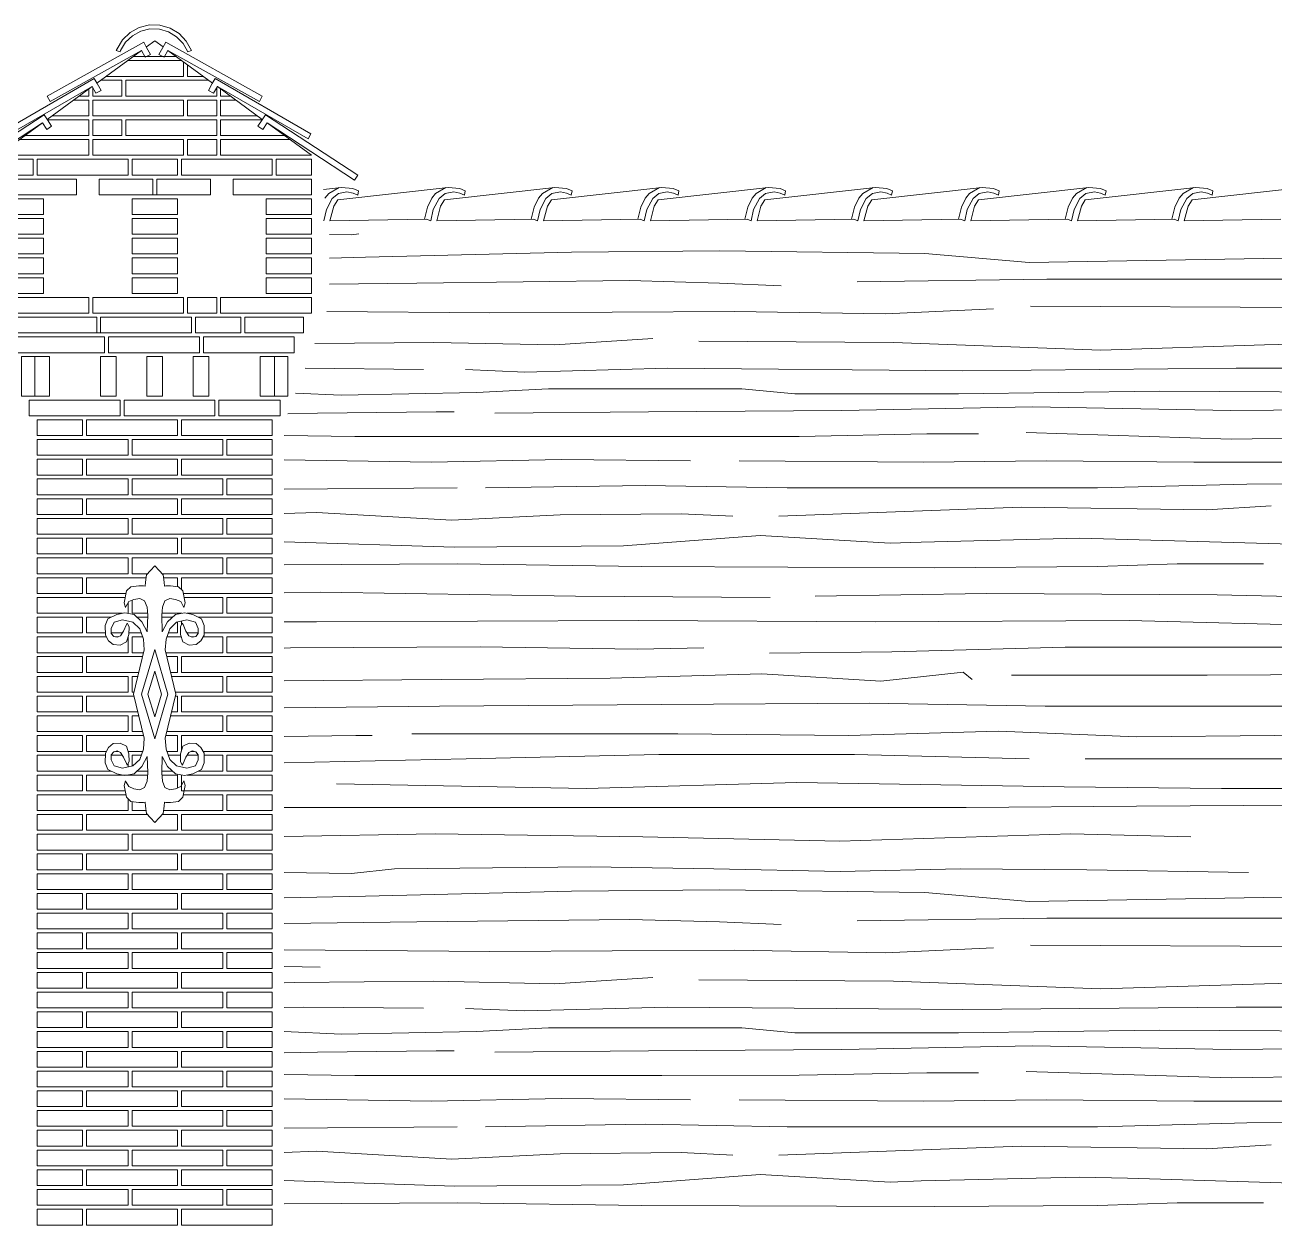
# Model space of a CAD drawing. Header units: millimetres. Extents: x -17502 to -16646, y 1856 to 2034.
# Drawn here: x -17095.362 to -17092.197, y 1874.087 to 1877.127 of the extents above; entities that cross this region are included whole.
import ezdxf

# ---------------------------------------------------------------- set-up
doc = ezdxf.new("R2010")
doc.units = ezdxf.units.MM
doc.layers.get('0').update_dxf_attribs({"lineweight": 9})
doc.layers.add('blocs', color=7, linetype='Continuous')
doc.layers.add('COUPE', color=7, linetype='Continuous', lineweight=9)

msp = doc.modelspace()

# ---------------------------------------------------------------- linework, layer by layer
at = {"lineweight": 9}
for points in [[(-17095.0545, 1877.0718), (-17095.0333, 1877.0873)], [(-17095.0121, 1877.0718), (-17095.0333, 1877.0873)], [(-17095.1797, 1876.9803), (-17095.0667, 1877.0629)], [(-17094.9786, 1877.0473), (-17095.088, 1877.0473)], [(-17094.8869, 1876.9803), (-17094.9999, 1877.0629)], [(-17095.1565, 1876.9973), (-17094.9602, 1876.9973), (-17094.9602, 1877.0339)], [(-17094.9649, 1877.0373), (-17095.1017, 1877.0373)], [(-17094.9502, 1877.0265), (-17094.9502, 1876.9973), (-17094.9101, 1876.9973)], [(-17095.1701, 1876.9873), (-17095.1164, 1876.9873), (-17095.1164, 1876.9473), (-17095.1902, 1876.9473), (-17095.1902, 1876.9684)], [(-17094.8764, 1876.9684), (-17094.8764, 1876.9473), (-17095.1064, 1876.9473), (-17095.1064, 1876.9873), (-17094.8964, 1876.9873)], [(-17095.3056, 1876.8883), (-17095.1919, 1876.9714)], [(-17095.2002, 1876.9654), (-17095.2002, 1876.9473), (-17095.2249, 1876.9473)], [(-17094.761, 1876.8883), (-17094.8747, 1876.9714)], [(-17094.8664, 1876.9654), (-17094.8664, 1876.9473), (-17094.8417, 1876.9473)], [(-17095.2386, 1876.9373), (-17095.2002, 1876.9373), (-17095.2002, 1876.8973), (-17095.2933, 1876.8973)], [(-17094.828, 1876.9373), (-17094.8664, 1876.9373), (-17094.8664, 1876.8973), (-17094.7733, 1876.8973)], [(-17095.305, 1876.8873), (-17095.2002, 1876.8873), (-17095.2002, 1876.8473), (-17095.3617, 1876.8473)], [(-17094.7616, 1876.8873), (-17094.8664, 1876.8873), (-17094.8664, 1876.8473), (-17094.7049, 1876.8473)], [(-17095.4302, 1876.7973), (-17095.3178, 1876.8794)], [(-17094.6364, 1876.7973), (-17094.7488, 1876.8794)], [(-17095.3754, 1876.8373), (-17095.2002, 1876.8373), (-17095.2002, 1876.7973), (-17095.4302, 1876.7973)], [(-17094.6912, 1876.8373), (-17094.8664, 1876.8373), (-17094.8664, 1876.7973), (-17094.6364, 1876.7973)], [(-17095.0383, 1876.6973), (-17095.0283, 1876.6973)], [(-17095.1802, 1876.3473), (-17095.1702, 1876.3473)], [(-17095.0146, 1875.7373), (-17094.8608, 1875.7373), (-17094.8608, 1875.7773), (-17095.0908, 1875.7773), (-17095.0908, 1875.7373), (-17095.052, 1875.7373)], [(-17095.0871, 1875.4323), (-17095.0599, 1875.5441), (-17095.0619, 1875.5717), (-17095.0713, 1875.5977), (-17095.0887, 1875.6143), (-17095.1147, 1875.6201), (-17095.1364, 1875.6143), (-17095.1436, 1875.5984), (-17095.1436, 1875.5861), (-17095.1371, 1875.5782), (-17095.128, 1875.5763), (-17095.1198, 1875.5803), (-17095.1121, 1875.5919), (-17095.105, 1875.6083), (-17095.1031, 1875.6123), (-17095.0982, 1875.6027), (-17095.0985, 1875.5834), (-17095.1048, 1875.5644), (-17095.1209, 1875.5567), (-17095.1382, 1875.5576), (-17095.1502, 1875.5672), (-17095.1581, 1875.582), (-17095.1584, 1875.6064), (-17095.1521, 1875.6231), (-17095.1295, 1875.6343), (-17095.1087, 1875.6386), (-17095.0857, 1875.6341), (-17095.0658, 1875.6156), (-17095.0524, 1875.59), (-17095.051, 1875.6319), (-17095.0527, 1875.6527), (-17095.059, 1875.6687), (-17095.0713, 1875.6744), (-17095.0862, 1875.6724), (-17095.0991, 1875.6667), (-17095.1056, 1875.655), (-17095.1074, 1875.6519), (-17095.1105, 1875.6639), (-17095.1047, 1875.6936), (-17095.0935, 1875.7045), (-17095.0734, 1875.7066), (-17095.0614, 1875.7066), (-17095.0579, 1875.7057), (-17095.0569, 1875.7158), (-17095.0543, 1875.7348), (-17095.0442, 1875.7455), (-17095.0333, 1875.7573)], [(-17094.9795, 1875.4323), (-17095.0067, 1875.5441), (-17095.0047, 1875.5717), (-17094.9953, 1875.5977), (-17094.9779, 1875.6143), (-17094.9519, 1875.6201), (-17094.9302, 1875.6143), (-17094.923, 1875.5984), (-17094.923, 1875.5861), (-17094.9295, 1875.5782), (-17094.9386, 1875.5763), (-17094.9468, 1875.5803), (-17094.9545, 1875.5919), (-17094.9615, 1875.6083), (-17094.9635, 1875.6123), (-17094.9684, 1875.6027), (-17094.9681, 1875.5834), (-17094.9618, 1875.5644), (-17094.9457, 1875.5567), (-17094.9284, 1875.5576), (-17094.9164, 1875.5672), (-17094.9085, 1875.582), (-17094.9082, 1875.6064), (-17094.9145, 1875.6231), (-17094.9371, 1875.6343), (-17094.9579, 1875.6386), (-17094.9809, 1875.6341), (-17095.0008, 1875.6156), (-17095.0142, 1875.59), (-17095.0156, 1875.6319), (-17095.0139, 1875.6527), (-17095.0076, 1875.6687), (-17094.9953, 1875.6744), (-17094.9804, 1875.6724), (-17094.9675, 1875.6667), (-17094.961, 1875.655), (-17094.9592, 1875.6519), (-17094.9561, 1875.6639), (-17094.9619, 1875.6936), (-17094.9731, 1875.7045), (-17094.9932, 1875.7066), (-17095.0052, 1875.7066), (-17095.0087, 1875.7057), (-17095.0097, 1875.7158), (-17095.0123, 1875.7348), (-17095.0223, 1875.7455), (-17095.0333, 1875.7573)], [(-17095.1059, 1875.6873), (-17095.2058, 1875.6873), (-17095.2058, 1875.7273), (-17095.0554, 1875.7273)], [(-17095.0112, 1875.7273), (-17094.9758, 1875.7273), (-17094.9758, 1875.7048)], [(-17094.9607, 1875.6873), (-17094.7358, 1875.6873), (-17094.7358, 1875.7273), (-17094.9658, 1875.7273), (-17094.9658, 1875.6974)], [(-17095.1151, 1875.6373), (-17095.3308, 1875.6373), (-17095.3308, 1875.6773), (-17095.1079, 1875.6773)], [(-17095.1008, 1875.6636), (-17095.1008, 1875.6373), (-17095.1021, 1875.6373)], [(-17095.0908, 1875.6704), (-17095.0908, 1875.6373), (-17095.0515, 1875.6373)], [(-17094.9515, 1875.6373), (-17094.8608, 1875.6373), (-17094.8608, 1875.6773), (-17094.9587, 1875.6773)], [(-17095.1582, 1875.5873), (-17095.2058, 1875.5873), (-17095.2058, 1875.6273), (-17095.1437, 1875.6273)], [(-17095.0784, 1875.6273), (-17095.0512, 1875.6273)], [(-17095.0154, 1875.6273), (-17094.9882, 1875.6273)], [(-17095.0151, 1875.6373), (-17094.9645, 1875.6373)], [(-17094.9084, 1875.5873), (-17094.7358, 1875.5873), (-17094.7358, 1875.6273), (-17094.9229, 1875.6273)], [(-17095.1152, 1875.5873), (-17095.1436, 1875.5873)], [(-17095.0676, 1875.5873), (-17095.0985, 1875.5873)], [(-17094.9758, 1875.6148), (-17094.9758, 1875.5873), (-17094.999, 1875.5873)], [(-17094.9658, 1875.617), (-17094.9658, 1875.6078)], [(-17094.9514, 1875.5873), (-17094.923, 1875.5873)], [(-17095.1008, 1875.5765), (-17095.1008, 1875.5373), (-17095.3308, 1875.5373), (-17095.3308, 1875.5773), (-17095.1556, 1875.5773)], [(-17095.1328, 1875.5773), (-17095.126, 1875.5773)], [(-17095.0639, 1875.5773), (-17095.0908, 1875.5773), (-17095.0908, 1875.5373), (-17095.0616, 1875.5373)], [(-17095.005, 1875.5373), (-17094.8608, 1875.5373), (-17094.8608, 1875.5773), (-17094.911, 1875.5773)], [(-17094.9661, 1875.5773), (-17095.0026, 1875.5773)], [(-17094.9338, 1875.5773), (-17094.9406, 1875.5773)], [(-17095.0737, 1875.4873), (-17095.2058, 1875.4873), (-17095.2058, 1875.5273), (-17095.064, 1875.5273)], [(-17095.0026, 1875.5273), (-17094.9758, 1875.5273), (-17094.9758, 1875.4873), (-17094.9929, 1875.4873)], [(-17095.0762, 1875.4773), (-17095.0908, 1875.4773), (-17095.0908, 1875.4373), (-17095.0859, 1875.4373)], [(-17094.9807, 1875.4373), (-17094.8608, 1875.4373), (-17094.8608, 1875.4773), (-17094.9904, 1875.4773)], [(-17095.0762, 1875.3873), (-17095.2058, 1875.3873), (-17095.2058, 1875.4273), (-17095.0859, 1875.4273)], [(-17095.0871, 1875.4323), (-17095.0599, 1875.3205), (-17095.0619, 1875.2929), (-17095.0713, 1875.2669), (-17095.0887, 1875.2503), (-17095.1147, 1875.2445), (-17095.1364, 1875.2503), (-17095.1436, 1875.2662), (-17095.1436, 1875.2784), (-17095.1371, 1875.2864), (-17095.128, 1875.2883), (-17095.1198, 1875.2843), (-17095.1121, 1875.2727), (-17095.105, 1875.2563), (-17095.1031, 1875.2523), (-17095.0982, 1875.2619), (-17095.0985, 1875.2812), (-17095.1048, 1875.3002), (-17095.1209, 1875.3078), (-17095.1382, 1875.307), (-17095.1502, 1875.2974), (-17095.1581, 1875.2826), (-17095.1584, 1875.2582), (-17095.1521, 1875.2415), (-17095.1295, 1875.2302), (-17095.1087, 1875.226), (-17095.0857, 1875.2305), (-17095.0658, 1875.249), (-17095.0524, 1875.2746), (-17095.051, 1875.2327), (-17095.0527, 1875.2119), (-17095.059, 1875.1959), (-17095.0713, 1875.1901), (-17095.0862, 1875.1921), (-17095.0991, 1875.1979), (-17095.1056, 1875.2096), (-17095.1074, 1875.2127), (-17095.1105, 1875.2007), (-17095.1047, 1875.1709), (-17095.0935, 1875.16), (-17095.0734, 1875.158), (-17095.0614, 1875.158), (-17095.0579, 1875.1589), (-17095.0569, 1875.1488), (-17095.0543, 1875.1298), (-17095.0442, 1875.1191), (-17095.0333, 1875.1073)], [(-17094.9795, 1875.4323), (-17095.0067, 1875.3205), (-17095.0047, 1875.2929), (-17094.9953, 1875.2669), (-17094.9779, 1875.2503), (-17094.9519, 1875.2445), (-17094.9302, 1875.2503), (-17094.923, 1875.2662), (-17094.923, 1875.2784), (-17094.9295, 1875.2864), (-17094.9386, 1875.2883), (-17094.9468, 1875.2843), (-17094.9545, 1875.2727), (-17094.9615, 1875.2563), (-17094.9635, 1875.2523), (-17094.9684, 1875.2619), (-17094.9681, 1875.2812), (-17094.9618, 1875.3002), (-17094.9457, 1875.3078), (-17094.9284, 1875.307), (-17094.9164, 1875.2974), (-17094.9085, 1875.2826), (-17094.9082, 1875.2582), (-17094.9145, 1875.2415), (-17094.9371, 1875.2302), (-17094.9579, 1875.226), (-17094.9809, 1875.2305), (-17095.0008, 1875.249), (-17095.0142, 1875.2746), (-17095.0156, 1875.2327), (-17095.0139, 1875.2119), (-17095.0076, 1875.1959), (-17094.9953, 1875.1901), (-17094.9804, 1875.1921), (-17094.9675, 1875.1979), (-17094.961, 1875.2096), (-17094.9592, 1875.2127), (-17094.9561, 1875.2007), (-17094.9619, 1875.1709), (-17094.9731, 1875.16), (-17094.9932, 1875.158), (-17095.0052, 1875.158), (-17095.0087, 1875.1589), (-17095.0097, 1875.1488), (-17095.0123, 1875.1298), (-17095.0223, 1875.1191), (-17095.0333, 1875.1073)], [(-17094.9807, 1875.4273), (-17094.9758, 1875.4273), (-17094.9758, 1875.3873), (-17094.9904, 1875.3873)], [(-17095.0737, 1875.3773), (-17095.0908, 1875.3773), (-17095.0908, 1875.3373), (-17095.064, 1875.3373)], [(-17095.0026, 1875.3373), (-17094.8608, 1875.3373), (-17094.8608, 1875.3773), (-17094.9929, 1875.3773)], [(-17095.1556, 1875.2873), (-17095.2058, 1875.2873), (-17095.2058, 1875.3273), (-17095.0616, 1875.3273)], [(-17095.005, 1875.3273), (-17094.9758, 1875.3273), (-17094.9758, 1875.2873), (-17095.0026, 1875.2873)], [(-17094.911, 1875.2873), (-17094.7358, 1875.2873), (-17094.7358, 1875.3273), (-17094.9658, 1875.3273), (-17094.9658, 1875.2881)], [(-17095.1437, 1875.2373), (-17095.3308, 1875.2373), (-17095.3308, 1875.2773), (-17095.1582, 1875.2773)], [(-17095.1436, 1875.2773), (-17095.1152, 1875.2773)], [(-17095.126, 1875.2873), (-17095.1328, 1875.2873)], [(-17095.0639, 1875.2873), (-17095.1005, 1875.2873)], [(-17095.0676, 1875.2773), (-17095.0908, 1875.2773), (-17095.0908, 1875.2498)], [(-17094.9681, 1875.2773), (-17094.999, 1875.2773)], [(-17094.923, 1875.2773), (-17094.9514, 1875.2773)], [(-17094.9406, 1875.2873), (-17094.9338, 1875.2873)], [(-17094.9229, 1875.2373), (-17094.8608, 1875.2373), (-17094.8608, 1875.2773), (-17094.9084, 1875.2773)], [(-17095.1008, 1875.2568), (-17095.1008, 1875.2476)], [(-17095.1079, 1875.1873), (-17095.2058, 1875.1873), (-17095.2058, 1875.2273), (-17095.0515, 1875.2273)], [(-17095.0784, 1875.2373), (-17095.0512, 1875.2373)], [(-17095.0154, 1875.2373), (-17094.9882, 1875.2373)], [(-17095.0151, 1875.2273), (-17094.9758, 1875.2273), (-17094.9758, 1875.1942)], [(-17094.9645, 1875.2273), (-17094.9658, 1875.2273), (-17094.9658, 1875.1873), (-17094.7358, 1875.1873), (-17094.7358, 1875.2273), (-17094.9515, 1875.2273)], [(-17095.1008, 1875.1671), (-17095.1008, 1875.1373), (-17095.3308, 1875.1373), (-17095.3308, 1875.1773), (-17095.1059, 1875.1773)], [(-17095.0112, 1875.1373), (-17094.8608, 1875.1373), (-17094.8608, 1875.1773), (-17094.9607, 1875.1773)], [(-17095.0908, 1875.1598), (-17095.0908, 1875.1373), (-17095.0554, 1875.1373)], [(-17095.0146, 1875.1273), (-17094.9758, 1875.1273), (-17094.9758, 1875.0873), (-17095.2058, 1875.0873), (-17095.2058, 1875.1273), (-17095.052, 1875.1273)]]:
    msp.add_lwpolyline(points, dxfattribs=at)
for points in [[(-17094.9602, 1876.9373), (-17095.1902, 1876.9373), (-17095.1902, 1876.8973), (-17094.9602, 1876.8973)], [(-17094.8764, 1876.9373), (-17094.9502, 1876.9373), (-17094.9502, 1876.8973), (-17094.8764, 1876.8973)], [(-17095.1902, 1876.8873), (-17095.1164, 1876.8873), (-17095.1164, 1876.8473), (-17095.1902, 1876.8473)], [(-17095.1064, 1876.8873), (-17094.8764, 1876.8873), (-17094.8764, 1876.8473), (-17095.1064, 1876.8473)], [(-17094.9602, 1876.8373), (-17095.1902, 1876.8373), (-17095.1902, 1876.7973), (-17094.9602, 1876.7973)], [(-17094.8764, 1876.8373), (-17094.9502, 1876.8373), (-17094.9502, 1876.7973), (-17094.8764, 1876.7973)], [(-17095.3408, 1876.7473), (-17095.4302, 1876.7473), (-17095.4302, 1876.7873), (-17095.3408, 1876.7873)], [(-17095.3308, 1876.7873), (-17095.1008, 1876.7873), (-17095.1008, 1876.7473), (-17095.3308, 1876.7473)], [(-17094.9758, 1876.7473), (-17095.0908, 1876.7473), (-17095.0908, 1876.7873), (-17094.9758, 1876.7873)], [(-17094.7358, 1876.7873), (-17094.9658, 1876.7873), (-17094.9658, 1876.7473), (-17094.7358, 1876.7473)], [(-17094.7258, 1876.7473), (-17094.6364, 1876.7473), (-17094.6364, 1876.7873), (-17094.7258, 1876.7873)], [(-17095.4302, 1876.7373), (-17095.2317, 1876.7373), (-17095.2317, 1876.6973), (-17095.4302, 1876.6973)], [(-17095.1742, 1876.7373), (-17095.0383, 1876.7373), (-17095.0383, 1876.6973), (-17095.1742, 1876.6973)], [(-17094.8924, 1876.7373), (-17095.0283, 1876.7373), (-17095.0283, 1876.6973), (-17094.8924, 1876.6973)], [(-17094.6364, 1876.6973), (-17094.8349, 1876.6973), (-17094.8349, 1876.7373), (-17094.6364, 1876.7373)], [(-17095.4302, 1876.6473), (-17095.3152, 1876.6473), (-17095.3152, 1876.6873), (-17095.4302, 1876.6873)], [(-17094.9758, 1876.6473), (-17095.0908, 1876.6473), (-17095.0908, 1876.6873), (-17094.9758, 1876.6873)], [(-17094.6364, 1876.6473), (-17094.7514, 1876.6473), (-17094.7514, 1876.6873), (-17094.6364, 1876.6873)], [(-17095.4302, 1876.5973), (-17095.3152, 1876.5973), (-17095.3152, 1876.6373), (-17095.4302, 1876.6373)], [(-17094.9758, 1876.5973), (-17095.0908, 1876.5973), (-17095.0908, 1876.6373), (-17094.9758, 1876.6373)], [(-17094.6364, 1876.5973), (-17094.7514, 1876.5973), (-17094.7514, 1876.6373), (-17094.6364, 1876.6373)], [(-17095.4302, 1876.5473), (-17095.3152, 1876.5473), (-17095.3152, 1876.5873), (-17095.4302, 1876.5873)], [(-17094.9758, 1876.5473), (-17095.0908, 1876.5473), (-17095.0908, 1876.5873), (-17094.9758, 1876.5873)], [(-17094.6364, 1876.5473), (-17094.7514, 1876.5473), (-17094.7514, 1876.5873), (-17094.6364, 1876.5873)], [(-17095.4302, 1876.4973), (-17095.3152, 1876.4973), (-17095.3152, 1876.5373), (-17095.4302, 1876.5373)], [(-17094.9758, 1876.4973), (-17095.0908, 1876.4973), (-17095.0908, 1876.5373), (-17094.9758, 1876.5373)], [(-17094.6364, 1876.4973), (-17094.7514, 1876.4973), (-17094.7514, 1876.5373), (-17094.6364, 1876.5373)], [(-17095.4302, 1876.4473), (-17095.3152, 1876.4473), (-17095.3152, 1876.4873), (-17095.4302, 1876.4873)], [(-17094.9758, 1876.4473), (-17095.0908, 1876.4473), (-17095.0908, 1876.4873), (-17094.9758, 1876.4873)], [(-17094.6364, 1876.4473), (-17094.7514, 1876.4473), (-17094.7514, 1876.4873), (-17094.6364, 1876.4873)], [(-17095.4302, 1876.4373), (-17095.2002, 1876.4373), (-17095.2002, 1876.3973), (-17095.4302, 1876.3973)], [(-17094.9602, 1876.4373), (-17095.1902, 1876.4373), (-17095.1902, 1876.3973), (-17094.9602, 1876.3973)], [(-17094.8764, 1876.4373), (-17094.9502, 1876.4373), (-17094.9502, 1876.3973), (-17094.8764, 1876.3973)], [(-17094.6364, 1876.4373), (-17094.8664, 1876.4373), (-17094.8664, 1876.3973), (-17094.6364, 1876.3973)], [(-17095.4102, 1876.3873), (-17095.1802, 1876.3873), (-17095.1802, 1876.3473), (-17095.4102, 1876.3473)], [(-17094.9402, 1876.3873), (-17095.1702, 1876.3873), (-17095.1702, 1876.3473), (-17094.9402, 1876.3473)], [(-17094.9302, 1876.3873), (-17094.8152, 1876.3873), (-17094.8152, 1876.3473), (-17094.9302, 1876.3473)], [(-17094.6564, 1876.3873), (-17094.8052, 1876.3873), (-17094.8052, 1876.3473), (-17094.6564, 1876.3473)], [(-17095.3902, 1876.3373), (-17095.1602, 1876.3373), (-17095.1602, 1876.2973), (-17095.3902, 1876.2973)], [(-17094.9202, 1876.3373), (-17095.1502, 1876.3373), (-17095.1502, 1876.2973), (-17094.9202, 1876.2973)], [(-17094.6802, 1876.3373), (-17094.9102, 1876.3373), (-17094.9102, 1876.2973), (-17094.6802, 1876.2973)], [(-17095.3702, 1876.2873), (-17095.3702, 1876.1873), (-17095.337, 1876.1873), (-17095.337, 1876.2873)], [(-17095.337, 1876.2873), (-17095.3001, 1876.2873), (-17095.3001, 1876.1873), (-17095.337, 1876.1873)], [(-17095.1706, 1876.2873), (-17095.1706, 1876.1873), (-17095.1306, 1876.1873), (-17095.1306, 1876.2873)], [(-17095.0533, 1876.2873), (-17095.0533, 1876.1873), (-17095.0133, 1876.1873), (-17095.0133, 1876.2873)], [(-17094.896, 1876.2873), (-17094.896, 1876.1873), (-17094.936, 1876.1873), (-17094.936, 1876.2873)], [(-17094.7296, 1876.2873), (-17094.7665, 1876.2873), (-17094.7665, 1876.1873), (-17094.7296, 1876.1873)], [(-17094.6964, 1876.2873), (-17094.6964, 1876.1873), (-17094.7296, 1876.1873), (-17094.7296, 1876.2873)], [(-17095.3508, 1876.1773), (-17095.1208, 1876.1773), (-17095.1208, 1876.1373), (-17095.3508, 1876.1373)], [(-17094.8808, 1876.1773), (-17095.1108, 1876.1773), (-17095.1108, 1876.1373), (-17094.8808, 1876.1373)], [(-17094.8708, 1876.1773), (-17094.7158, 1876.1773), (-17094.7158, 1876.1373), (-17094.8708, 1876.1373)], [(-17095.2158, 1876.1273), (-17095.3308, 1876.1273), (-17095.3308, 1876.0873), (-17095.2158, 1876.0873)], [(-17095.2058, 1876.1273), (-17094.9758, 1876.1273), (-17094.9758, 1876.0873), (-17095.2058, 1876.0873)], [(-17094.7358, 1876.1273), (-17094.9658, 1876.1273), (-17094.9658, 1876.0873), (-17094.7358, 1876.0873)], [(-17095.3308, 1876.0773), (-17095.1008, 1876.0773), (-17095.1008, 1876.0373), (-17095.3308, 1876.0373)], [(-17094.8608, 1876.0773), (-17095.0908, 1876.0773), (-17095.0908, 1876.0373), (-17094.8608, 1876.0373)], [(-17094.8508, 1876.0773), (-17094.7358, 1876.0773), (-17094.7358, 1876.0373), (-17094.8508, 1876.0373)], [(-17095.2158, 1876.0273), (-17095.3308, 1876.0273), (-17095.3308, 1875.9873), (-17095.2158, 1875.9873)], [(-17095.2058, 1876.0273), (-17094.9758, 1876.0273), (-17094.9758, 1875.9873), (-17095.2058, 1875.9873)], [(-17094.7358, 1876.0273), (-17094.9658, 1876.0273), (-17094.9658, 1875.9873), (-17094.7358, 1875.9873)], [(-17095.3308, 1875.9773), (-17095.1008, 1875.9773), (-17095.1008, 1875.9373), (-17095.3308, 1875.9373)], [(-17094.8608, 1875.9773), (-17095.0908, 1875.9773), (-17095.0908, 1875.9373), (-17094.8608, 1875.9373)], [(-17094.8508, 1875.9773), (-17094.7358, 1875.9773), (-17094.7358, 1875.9373), (-17094.8508, 1875.9373)], [(-17095.2158, 1875.9273), (-17095.3308, 1875.9273), (-17095.3308, 1875.8873), (-17095.2158, 1875.8873)], [(-17095.2058, 1875.9273), (-17094.9758, 1875.9273), (-17094.9758, 1875.8873), (-17095.2058, 1875.8873)], [(-17094.7358, 1875.9273), (-17094.9658, 1875.9273), (-17094.9658, 1875.8873), (-17094.7358, 1875.8873)], [(-17095.3308, 1875.8773), (-17095.1008, 1875.8773), (-17095.1008, 1875.8373), (-17095.3308, 1875.8373)], [(-17094.8608, 1875.8773), (-17095.0908, 1875.8773), (-17095.0908, 1875.8373), (-17094.8608, 1875.8373)], [(-17094.8508, 1875.8773), (-17094.7358, 1875.8773), (-17094.7358, 1875.8373), (-17094.8508, 1875.8373)], [(-17095.2158, 1875.8273), (-17095.3308, 1875.8273), (-17095.3308, 1875.7873), (-17095.2158, 1875.7873)], [(-17095.2058, 1875.8273), (-17094.9758, 1875.8273), (-17094.9758, 1875.7873), (-17095.2058, 1875.7873)], [(-17094.7358, 1875.8273), (-17094.9658, 1875.8273), (-17094.9658, 1875.7873), (-17094.7358, 1875.7873)], [(-17095.3308, 1875.7773), (-17095.1008, 1875.7773), (-17095.1008, 1875.7373), (-17095.3308, 1875.7373)], [(-17094.8508, 1875.7773), (-17094.7358, 1875.7773), (-17094.7358, 1875.7373), (-17094.8508, 1875.7373)], [(-17095.2158, 1875.7273), (-17095.3308, 1875.7273), (-17095.3308, 1875.6873), (-17095.2158, 1875.6873)], [(-17094.8508, 1875.6773), (-17094.7358, 1875.6773), (-17094.7358, 1875.6373), (-17094.8508, 1875.6373)], [(-17095.2158, 1875.6273), (-17095.3308, 1875.6273), (-17095.3308, 1875.5873), (-17095.2158, 1875.5873)], [(-17094.8508, 1875.5773), (-17094.7358, 1875.5773), (-17094.7358, 1875.5373), (-17094.8508, 1875.5373)], [(-17095.2158, 1875.5273), (-17095.3308, 1875.5273), (-17095.3308, 1875.4873), (-17095.2158, 1875.4873)], [(-17095.0333, 1875.5454), (-17095.0667, 1875.4323), (-17095.0333, 1875.3192), (-17094.9999, 1875.4323)], [(-17094.7358, 1875.5273), (-17094.9658, 1875.5273), (-17094.9658, 1875.4873), (-17094.7358, 1875.4873)], [(-17095.3308, 1875.4773), (-17095.1008, 1875.4773), (-17095.1008, 1875.4373), (-17095.3308, 1875.4373)], [(-17095.0333, 1875.4901), (-17095.0504, 1875.4323), (-17095.0333, 1875.3745), (-17095.0162, 1875.4323)], [(-17094.8508, 1875.4773), (-17094.7358, 1875.4773), (-17094.7358, 1875.4373), (-17094.8508, 1875.4373)], [(-17095.2158, 1875.4273), (-17095.3308, 1875.4273), (-17095.3308, 1875.3873), (-17095.2158, 1875.3873)], [(-17094.7358, 1875.4273), (-17094.9658, 1875.4273), (-17094.9658, 1875.3873), (-17094.7358, 1875.3873)], [(-17095.3308, 1875.3773), (-17095.1008, 1875.3773), (-17095.1008, 1875.3373), (-17095.3308, 1875.3373)], [(-17094.8508, 1875.3773), (-17094.7358, 1875.3773), (-17094.7358, 1875.3373), (-17094.8508, 1875.3373)], [(-17095.2158, 1875.3273), (-17095.3308, 1875.3273), (-17095.3308, 1875.2873), (-17095.2158, 1875.2873)], [(-17094.8508, 1875.2773), (-17094.7358, 1875.2773), (-17094.7358, 1875.2373), (-17094.8508, 1875.2373)], [(-17095.2158, 1875.2273), (-17095.3308, 1875.2273), (-17095.3308, 1875.1873), (-17095.2158, 1875.1873)], [(-17094.8508, 1875.1773), (-17094.7358, 1875.1773), (-17094.7358, 1875.1373), (-17094.8508, 1875.1373)], [(-17095.2158, 1875.1273), (-17095.3308, 1875.1273), (-17095.3308, 1875.0873), (-17095.2158, 1875.0873)], [(-17094.7358, 1875.1273), (-17094.9658, 1875.1273), (-17094.9658, 1875.0873), (-17094.7358, 1875.0873)], [(-17095.3308, 1875.0773), (-17095.1008, 1875.0773), (-17095.1008, 1875.0373), (-17095.3308, 1875.0373)], [(-17094.8608, 1875.0773), (-17095.0908, 1875.0773), (-17095.0908, 1875.0373), (-17094.8608, 1875.0373)], [(-17094.8508, 1875.0773), (-17094.7358, 1875.0773), (-17094.7358, 1875.0373), (-17094.8508, 1875.0373)], [(-17095.2158, 1875.0273), (-17095.3308, 1875.0273), (-17095.3308, 1874.9873), (-17095.2158, 1874.9873)], [(-17095.2058, 1875.0273), (-17094.9758, 1875.0273), (-17094.9758, 1874.9873), (-17095.2058, 1874.9873)], [(-17094.7358, 1875.0273), (-17094.9658, 1875.0273), (-17094.9658, 1874.9873), (-17094.7358, 1874.9873)], [(-17095.3308, 1874.9773), (-17095.1008, 1874.9773), (-17095.1008, 1874.9373), (-17095.3308, 1874.9373)], [(-17094.8608, 1874.9773), (-17095.0908, 1874.9773), (-17095.0908, 1874.9373), (-17094.8608, 1874.9373)], [(-17094.8508, 1874.9773), (-17094.7358, 1874.9773), (-17094.7358, 1874.9373), (-17094.8508, 1874.9373)], [(-17095.2158, 1874.9273), (-17095.3308, 1874.9273), (-17095.3308, 1874.8873), (-17095.2158, 1874.8873)], [(-17095.2058, 1874.9273), (-17094.9758, 1874.9273), (-17094.9758, 1874.8873), (-17095.2058, 1874.8873)], [(-17094.7358, 1874.9273), (-17094.9658, 1874.9273), (-17094.9658, 1874.8873), (-17094.7358, 1874.8873)], [(-17095.3308, 1874.8773), (-17095.1008, 1874.8773), (-17095.1008, 1874.8373), (-17095.3308, 1874.8373)], [(-17094.8608, 1874.8773), (-17095.0908, 1874.8773), (-17095.0908, 1874.8373), (-17094.8608, 1874.8373)], [(-17094.8508, 1874.8773), (-17094.7358, 1874.8773), (-17094.7358, 1874.8373), (-17094.8508, 1874.8373)], [(-17095.2158, 1874.8273), (-17095.3308, 1874.8273), (-17095.3308, 1874.7873), (-17095.2158, 1874.7873)], [(-17095.2058, 1874.8273), (-17094.9758, 1874.8273), (-17094.9758, 1874.7873), (-17095.2058, 1874.7873)], [(-17094.7358, 1874.8273), (-17094.9658, 1874.8273), (-17094.9658, 1874.7873), (-17094.7358, 1874.7873)], [(-17095.3308, 1874.7773), (-17095.1008, 1874.7773), (-17095.1008, 1874.7373), (-17095.3308, 1874.7373)], [(-17094.8608, 1874.7773), (-17095.0908, 1874.7773), (-17095.0908, 1874.7373), (-17094.8608, 1874.7373)], [(-17094.8508, 1874.7773), (-17094.7358, 1874.7773), (-17094.7358, 1874.7373), (-17094.8508, 1874.7373)], [(-17095.2158, 1874.7273), (-17095.3308, 1874.7273), (-17095.3308, 1874.6873), (-17095.2158, 1874.6873)], [(-17095.2058, 1874.7273), (-17094.9758, 1874.7273), (-17094.9758, 1874.6873), (-17095.2058, 1874.6873)], [(-17094.7358, 1874.7273), (-17094.9658, 1874.7273), (-17094.9658, 1874.6873), (-17094.7358, 1874.6873)], [(-17095.3308, 1874.6773), (-17095.1008, 1874.6773), (-17095.1008, 1874.6373), (-17095.3308, 1874.6373)], [(-17094.8608, 1874.6773), (-17095.0908, 1874.6773), (-17095.0908, 1874.6373), (-17094.8608, 1874.6373)], [(-17094.8508, 1874.6773), (-17094.7358, 1874.6773), (-17094.7358, 1874.6373), (-17094.8508, 1874.6373)], [(-17095.2158, 1874.6273), (-17095.3308, 1874.6273), (-17095.3308, 1874.5873), (-17095.2158, 1874.5873)], [(-17095.2058, 1874.6273), (-17094.9758, 1874.6273), (-17094.9758, 1874.5873), (-17095.2058, 1874.5873)], [(-17094.7358, 1874.6273), (-17094.9658, 1874.6273), (-17094.9658, 1874.5873), (-17094.7358, 1874.5873)], [(-17095.3308, 1874.5773), (-17095.1008, 1874.5773), (-17095.1008, 1874.5373), (-17095.3308, 1874.5373)], [(-17094.8608, 1874.5773), (-17095.0908, 1874.5773), (-17095.0908, 1874.5373), (-17094.8608, 1874.5373)], [(-17094.8508, 1874.5773), (-17094.7358, 1874.5773), (-17094.7358, 1874.5373), (-17094.8508, 1874.5373)], [(-17095.2158, 1874.5273), (-17095.3308, 1874.5273), (-17095.3308, 1874.4873), (-17095.2158, 1874.4873)], [(-17095.2058, 1874.5273), (-17094.9758, 1874.5273), (-17094.9758, 1874.4873), (-17095.2058, 1874.4873)], [(-17094.7358, 1874.5273), (-17094.9658, 1874.5273), (-17094.9658, 1874.4873), (-17094.7358, 1874.4873)], [(-17095.3308, 1874.4773), (-17095.1008, 1874.4773), (-17095.1008, 1874.4373), (-17095.3308, 1874.4373)], [(-17094.8608, 1874.4773), (-17095.0908, 1874.4773), (-17095.0908, 1874.4373), (-17094.8608, 1874.4373)], [(-17094.8508, 1874.4773), (-17094.7358, 1874.4773), (-17094.7358, 1874.4373), (-17094.8508, 1874.4373)], [(-17095.2158, 1874.4273), (-17095.3308, 1874.4273), (-17095.3308, 1874.3873), (-17095.2158, 1874.3873)], [(-17095.2058, 1874.4273), (-17094.9758, 1874.4273), (-17094.9758, 1874.3873), (-17095.2058, 1874.3873)], [(-17094.7358, 1874.4273), (-17094.9658, 1874.4273), (-17094.9658, 1874.3873), (-17094.7358, 1874.3873)], [(-17095.3308, 1874.3773), (-17095.1008, 1874.3773), (-17095.1008, 1874.3373), (-17095.3308, 1874.3373)], [(-17094.8608, 1874.3773), (-17095.0908, 1874.3773), (-17095.0908, 1874.3373), (-17094.8608, 1874.3373)], [(-17094.8508, 1874.3773), (-17094.7358, 1874.3773), (-17094.7358, 1874.3373), (-17094.8508, 1874.3373)], [(-17095.2158, 1874.3273), (-17095.3308, 1874.3273), (-17095.3308, 1874.2873), (-17095.2158, 1874.2873)], [(-17095.2058, 1874.3273), (-17094.9758, 1874.3273), (-17094.9758, 1874.2873), (-17095.2058, 1874.2873)], [(-17094.7358, 1874.3273), (-17094.9658, 1874.3273), (-17094.9658, 1874.2873), (-17094.7358, 1874.2873)], [(-17095.3308, 1874.2773), (-17095.1008, 1874.2773), (-17095.1008, 1874.2373), (-17095.3308, 1874.2373)], [(-17094.8608, 1874.2773), (-17095.0908, 1874.2773), (-17095.0908, 1874.2373), (-17094.8608, 1874.2373)], [(-17094.8508, 1874.2773), (-17094.7358, 1874.2773), (-17094.7358, 1874.2373), (-17094.8508, 1874.2373)], [(-17095.2158, 1874.2273), (-17095.3308, 1874.2273), (-17095.3308, 1874.1873), (-17095.2158, 1874.1873)], [(-17095.2058, 1874.2273), (-17094.9758, 1874.2273), (-17094.9758, 1874.1873), (-17095.2058, 1874.1873)], [(-17094.7358, 1874.2273), (-17094.9658, 1874.2273), (-17094.9658, 1874.1873), (-17094.7358, 1874.1873)], [(-17095.3308, 1874.1773), (-17095.1008, 1874.1773), (-17095.1008, 1874.1373), (-17095.3308, 1874.1373)], [(-17094.8608, 1874.1773), (-17095.0908, 1874.1773), (-17095.0908, 1874.1373), (-17094.8608, 1874.1373)], [(-17094.8508, 1874.1773), (-17094.7358, 1874.1773), (-17094.7358, 1874.1373), (-17094.8508, 1874.1373)], [(-17095.2158, 1874.1273), (-17095.3308, 1874.1273), (-17095.3308, 1874.0873), (-17095.2158, 1874.0873)], [(-17095.2058, 1874.1273), (-17094.9758, 1874.1273), (-17094.9758, 1874.0873), (-17095.2058, 1874.0873)], [(-17094.7358, 1874.1273), (-17094.9658, 1874.1273), (-17094.9658, 1874.0873), (-17094.7358, 1874.0873)]]:
    msp.add_lwpolyline(points, close=True, dxfattribs=at)
at = {"layer": 'blocs', "lineweight": 9}
for points in [[(-17094.5906, 1876.5971), (-17094.5353, 1876.5962), (-17094.5166, 1876.5982)], [(-17094.5906, 1876.5369), (-17094.4997, 1876.5389), (-17093.9776, 1876.5519), (-17093.6023, 1876.5552), (-17093.0834, 1876.5487), (-17092.8193, 1876.5258), (-17092.2254, 1876.5356), (-17091.2659, 1876.5324), (-17090.6861, 1876.5308)], [(-17094.5906, 1876.471), (-17094.3698, 1876.4736), (-17093.8313, 1876.4801), (-17093.6035, 1876.4736), (-17093.4468, 1876.467)], [(-17093.2543, 1876.4768), (-17092.7746, 1876.4834), (-17092.1186, 1876.4834), (-17091.5247, 1876.4801)], [(-17092.816, 1876.4149), (-17092.1078, 1876.4116), (-17091.3768, 1876.4116), (-17090.8579, 1876.3982), (-17090.7346, 1876.392)], [(-17094.5971, 1876.402), (-17094.1852, 1876.3986), (-17093.5651, 1876.4018), (-17093.1833, 1876.3953), (-17092.9092, 1876.4084)], [(-17094.6283, 1876.3206), (-17094.327, 1876.3234), (-17094.0202, 1876.3169), (-17093.7722, 1876.3332)], [(-17093.6558, 1876.3267), (-17093.163, 1876.3234), (-17092.6376, 1876.3038), (-17092.2231, 1876.3169), (-17091.5737, 1876.3332), (-17091.1038, 1876.3365), (-17090.7346, 1876.312)], [(-17094.6523, 1876.258), (-17094.3531, 1876.2548)], [(-17094.2465, 1876.2548), (-17094.0964, 1876.2482), (-17093.7341, 1876.258), (-17092.9868, 1876.2515), (-17092.295, 1876.258), (-17091.6423, 1876.258), (-17091.2866, 1876.246), (-17090.7346, 1876.2369), (-17090.7346, 1876.2369)], [(-17094.6765, 1876.1949), (-17094.5616, 1876.1895), (-17094.2189, 1876.196), (-17094.0362, 1876.2058), (-17093.5467, 1876.2058), (-17093.4129, 1876.1927), (-17092.9984, 1876.1927), (-17092.4901, 1876.1994), (-17091.8799, 1876.1961), (-17091.5666, 1876.1994), (-17091.0967, 1876.2026), (-17091.0118, 1876.2092)], [(-17094.1718, 1876.1439), (-17093.7834, 1876.1471), (-17093.2939, 1876.1504), (-17092.811, 1876.1602), (-17092.3084, 1876.1504), (-17091.9853, 1876.1536), (-17091.411, 1876.1471), (-17091.176, 1876.1345), (-17090.7346, 1876.1194), (-17090.7346, 1876.1194)], [(-17094.6966, 1876.1422), (-17094.6208, 1876.1438), (-17094.3206, 1876.1471), (-17094.2749, 1876.1471)], [(-17092.827, 1876.0949), (-17092.3081, 1876.0786), (-17091.8806, 1876.0851), (-17091.2965, 1876.0851), (-17090.7346, 1876.0645), (-17090.7346, 1876.0645)], [(-17094.7052, 1876.0871), (-17094.5263, 1876.0851), (-17094.1021, 1876.0851), (-17093.7496, 1876.0851), (-17093.4013, 1876.0851), (-17093.0783, 1876.0916), (-17092.9477, 1876.0916)], [(-17094.7052, 1876.0255), (-17094.333, 1876.0198), (-17094.0034, 1876.0263), (-17093.6771, 1876.023)], [(-17093.5531, 1876.023), (-17093.0864, 1876.0198), (-17092.7764, 1876.023), (-17092.4024, 1876.0198), (-17091.9977, 1876.0198), (-17091.5278, 1876.023), (-17091.1656, 1876.023), (-17090.7346, 1876.003)], [(-17094.1959, 1875.9545), (-17093.7912, 1875.9611), (-17093.4322, 1875.9545), (-17092.9623, 1875.9545), (-17092.6458, 1875.9545), (-17092.2679, 1875.9645), (-17091.8665, 1875.9678), (-17091.6348, 1875.9645), (-17091.2922, 1875.9613), (-17091.0017, 1875.9645), (-17090.7346, 1875.9379), (-17090.7346, 1875.9379)], [(-17094.7052, 1875.9513), (-17094.2677, 1875.9545)], [(-17093.4528, 1875.8829), (-17092.8393, 1875.9057), (-17092.3694, 1875.8992), (-17092.2062, 1875.909)], [(-17094.7052, 1875.8898), (-17094.6235, 1875.8926), (-17094.2808, 1875.873), (-17094.0067, 1875.8861), (-17093.7, 1875.8894), (-17093.5694, 1875.8828)], [(-17094.7052, 1875.8183), (-17094.2741, 1875.8046), (-17093.8466, 1875.8078), (-17093.5007, 1875.8339), (-17093.1711, 1875.8143), (-17093.0928, 1875.8176), (-17092.6914, 1875.8274), (-17092.5706, 1875.8241), (-17092.1248, 1875.8111), (-17091.8245, 1875.8274), (-17091.2437, 1875.8144), (-17090.7346, 1875.8072)], [(-17094.7052, 1875.7595), (-17094.2676, 1875.7621), (-17093.8009, 1875.7556), (-17093.0601, 1875.7523), (-17092.6457, 1875.7556), (-17092.4443, 1875.7621), (-17092.2257, 1875.7621)], [(-17094.7052, 1875.6886), (-17094.6136, 1875.6903), (-17093.9675, 1875.6806), (-17093.4747, 1875.6773)], [(-17093.3614, 1875.6806), (-17092.9274, 1875.6871), (-17092.3432, 1875.6838), (-17091.8929, 1875.674), (-17091.3806, 1875.6871), (-17090.9302, 1875.6703), (-17090.7346, 1875.6682)], [(-17094.7052, 1875.6156), (-17094.624, 1875.6152), (-17093.8081, 1875.6185), (-17093.2085, 1875.6152), (-17092.5657, 1875.6185), (-17092.0468, 1875.6054), (-17091.4626, 1875.6217), (-17090.9699, 1875.6185), (-17090.7346, 1875.6067)], [(-17094.7052, 1875.5483), (-17094.6891, 1875.5492), (-17094.2091, 1875.5521), (-17093.8121, 1875.5462), (-17093.6432, 1875.5492)], [(-17093.4763, 1875.5361), (-17093.1672, 1875.5398), (-17092.7277, 1875.551), (-17092.3777, 1875.551), (-17092.1058, 1875.551), (-17091.9308, 1875.551)], [(-17094.7052, 1875.4657), (-17094.3082, 1875.4691), (-17093.8799, 1875.4729), (-17093.4963, 1875.484), (-17093.1947, 1875.4654), (-17092.9861, 1875.4878), (-17092.9638, 1875.4691)], [(-17092.8638, 1875.4803), (-17092.3685, 1875.4803), (-17091.7279, 1875.484), (-17090.9607, 1875.484), (-17090.7346, 1875.4685)], [(-17094.7052, 1875.3973), (-17094.3121, 1875.402), (-17093.7498, 1875.4057), (-17093.2247, 1875.4095), (-17092.7784, 1875.402), (-17092.3539, 1875.402), (-17092.0336, 1875.402)], [(-17094.3825, 1875.3313), (-17093.7084, 1875.3313), (-17093.2764, 1875.3276), (-17092.8965, 1875.3388), (-17092.5476, 1875.3239), (-17092.1975, 1875.3276), (-17091.7692, 1875.3388), (-17091.017, 1875.3388), (-17090.7346, 1875.3157)], [(-17094.7052, 1875.3245), (-17094.524, 1875.3276), (-17094.483, 1875.3276)], [(-17094.7052, 1875.258), (-17094.2449, 1875.268), (-17093.7571, 1875.2791), (-17093.2618, 1875.2791), (-17092.819, 1875.268)], [(-17092.6775, 1875.268), (-17092.1748, 1875.268), (-17091.6422, 1875.268), (-17090.9495, 1875.2643), (-17090.7346, 1875.2514)], [(-17094.573, 1875.2047), (-17093.9399, 1875.1935), (-17093.4073, 1875.2084), (-17092.7303, 1875.1973), (-17092.3318, 1875.1935), (-17091.5907, 1875.1935), (-17091.114, 1875.1973)], [(-17094.7052, 1875.145), (-17094.4756, 1875.145), (-17093.7532, 1875.145), (-17092.9785, 1875.145), (-17092.5476, 1875.1488), (-17091.8698, 1875.1525), (-17091.2554, 1875.1339), (-17090.7346, 1875.1264)], [(-17094.7052, 1875.0717), (-17094.3228, 1875.0781), (-17093.7977, 1875.0706), (-17093.2987, 1875.0595), (-17092.714, 1875.0781), (-17092.4097, 1875.0706)], [(-17094.7052, 1874.9805), (-17094.5353, 1874.9776), (-17094.4263, 1874.9897), (-17093.9299, 1874.9946), (-17093.6175, 1874.9897), (-17093.2978, 1874.9825), (-17092.9927, 1874.9897), (-17092.673, 1874.9873), (-17092.2642, 1874.9801)], [(-17094.7052, 1874.9158), (-17094.4997, 1874.9204), (-17093.9776, 1874.9334), (-17093.6023, 1874.9367), (-17093.0834, 1874.9301), (-17092.8193, 1874.9073), (-17092.2254, 1874.9171), (-17091.2659, 1874.9138), (-17090.6861, 1874.9123)], [(-17094.7052, 1874.8512), (-17094.3698, 1874.855), (-17093.8313, 1874.8616), (-17093.6035, 1874.855), (-17093.4468, 1874.8485)], [(-17093.2543, 1874.8583), (-17092.7746, 1874.8648), (-17092.1186, 1874.8648), (-17091.5247, 1874.8616)], [(-17092.816, 1874.7964), (-17092.1078, 1874.7931), (-17091.3768, 1874.7931), (-17090.8579, 1874.7796), (-17090.7346, 1874.7734)], [(-17094.7052, 1874.7844), (-17094.1852, 1874.7801), (-17093.5651, 1874.7833), (-17093.1833, 1874.7768), (-17092.9092, 1874.7898)], [(-17094.7052, 1874.7425), (-17094.6141, 1874.7407)], [(-17094.7052, 1874.7012), (-17094.6794, 1874.7016), (-17094.327, 1874.7048), (-17094.0202, 1874.6983), (-17093.7722, 1874.7146)], [(-17093.6558, 1874.7082), (-17093.163, 1874.7049), (-17092.6376, 1874.6853), (-17092.2231, 1874.6984), (-17091.5737, 1874.7147), (-17091.1038, 1874.7179), (-17090.7346, 1874.6935)], [(-17094.7052, 1874.6386), (-17094.6566, 1874.6395), (-17094.3531, 1874.6363)], [(-17094.2465, 1874.6362), (-17094.0964, 1874.6297), (-17093.7341, 1874.6395), (-17092.9868, 1874.633), (-17092.295, 1874.6395), (-17091.6423, 1874.6395), (-17091.2866, 1874.6275), (-17090.7346, 1874.6184), (-17090.7346, 1874.6184)], [(-17094.7052, 1874.5777), (-17094.5616, 1874.5709), (-17094.2189, 1874.5775), (-17094.0362, 1874.5872), (-17093.5467, 1874.5872), (-17093.4129, 1874.5742), (-17092.9984, 1874.5742), (-17092.4901, 1874.5808), (-17091.8799, 1874.5776), (-17091.5666, 1874.5808), (-17091.0967, 1874.5841), (-17091.0118, 1874.5906)], [(-17094.1718, 1874.5253), (-17093.7834, 1874.5286), (-17093.2939, 1874.5318), (-17092.811, 1874.5416), (-17092.3084, 1874.5318), (-17091.9853, 1874.5351), (-17091.411, 1874.5286), (-17091.176, 1874.516), (-17090.7346, 1874.5009), (-17090.7346, 1874.5009)], [(-17094.7052, 1874.5235), (-17094.6208, 1874.5253), (-17094.3206, 1874.5286), (-17094.2749, 1874.5286)], [(-17094.7052, 1874.4685), (-17094.5263, 1874.4665), (-17094.1021, 1874.4665), (-17093.7496, 1874.4665), (-17093.4013, 1874.4666), (-17093.0783, 1874.4731), (-17092.9477, 1874.4731)], [(-17092.827, 1874.4764), (-17092.3081, 1874.4601), (-17091.8806, 1874.4666), (-17091.2965, 1874.4666), (-17090.7346, 1874.446), (-17090.7346, 1874.446)], [(-17094.7052, 1874.407), (-17094.333, 1874.4012), (-17094.0034, 1874.4077), (-17093.6771, 1874.4045)], [(-17093.5531, 1874.4045), (-17093.0864, 1874.4012), (-17092.7764, 1874.4045), (-17092.4024, 1874.4012), (-17091.9977, 1874.4012), (-17091.5278, 1874.4045), (-17091.1656, 1874.4045), (-17090.7346, 1874.3845)], [(-17094.7052, 1874.3328), (-17094.2677, 1874.336)], [(-17094.1959, 1874.336), (-17093.7912, 1874.3425), (-17093.4322, 1874.336), (-17092.9623, 1874.336), (-17092.6458, 1874.336), (-17092.2679, 1874.346), (-17091.8665, 1874.3492), (-17091.6348, 1874.346), (-17091.2922, 1874.3427), (-17091.0017, 1874.346), (-17090.7346, 1874.3194), (-17090.7346, 1874.3194)], [(-17093.4528, 1874.2643), (-17092.8393, 1874.2872), (-17092.3694, 1874.2807), (-17092.2062, 1874.2904)], [(-17094.7052, 1874.2713), (-17094.6235, 1874.2741), (-17094.2808, 1874.2545), (-17094.0067, 1874.2676), (-17093.7, 1874.2708), (-17093.5694, 1874.2643)], [(-17094.7052, 1874.1998), (-17094.2741, 1874.186), (-17093.8466, 1874.1893), (-17093.5007, 1874.2154), (-17093.1711, 1874.1958), (-17093.0928, 1874.1991), (-17092.6914, 1874.2089), (-17092.5706, 1874.2056), (-17092.1248, 1874.1926), (-17091.8245, 1874.2089), (-17091.2437, 1874.1958), (-17090.7346, 1874.1886)], [(-17094.7052, 1874.141), (-17094.2676, 1874.1436), (-17093.8009, 1874.137), (-17093.0601, 1874.1338), (-17092.6457, 1874.137), (-17092.4443, 1874.1436), (-17092.2257, 1874.1436)]]:
    msp.add_lwpolyline(points, dxfattribs=at)
at = {"layer": 'COUPE', "color": 7, "linetype": 'Continuous', "lineweight": 9}
for p, q in [((-17094.5606, 1876.7159), (-17094.6057, 1876.7109)), ((-17094.5924, 1876.7004), (-17094.6023, 1876.6884)), ((-17094.5663, 1876.7159), (-17094.5924, 1876.7004)), ((-17094.5836, 1876.6876), (-17094.5682, 1876.7002)), ((-17094.2902, 1876.7159), (-17094.5697, 1876.6848)), ((-17094.5682, 1876.7002), (-17094.5466, 1876.7048)), ((-17094.5315, 1876.7134), (-17094.5606, 1876.7159)), ((-17094.5466, 1876.7048), (-17094.5311, 1876.7017)), ((-17094.5174, 1876.7077), (-17094.5315, 1876.7134)), ((-17094.5311, 1876.7017), (-17094.5194, 1876.6965)), ((-17094.5194, 1876.6965), (-17094.5174, 1876.7077)), ((-17094.322, 1876.7004), (-17094.3319, 1876.6884)), ((-17094.2959, 1876.7159), (-17094.322, 1876.7004)), ((-17094.3132, 1876.6876), (-17094.2978, 1876.7002)), ((-17094.0198, 1876.7159), (-17094.2993, 1876.6848)), ((-17094.2978, 1876.7002), (-17094.2762, 1876.7048)), ((-17094.2611, 1876.7134), (-17094.2902, 1876.7159)), ((-17094.2762, 1876.7048), (-17094.2607, 1876.7017)), ((-17094.247, 1876.7077), (-17094.2611, 1876.7134)), ((-17094.2607, 1876.7017), (-17094.249, 1876.6965)), ((-17094.249, 1876.6965), (-17094.247, 1876.7077)), ((-17094.0516, 1876.7004), (-17094.0615, 1876.6884)), ((-17094.0255, 1876.7159), (-17094.0516, 1876.7004)), ((-17094.0428, 1876.6876), (-17094.0274, 1876.7002)), ((-17093.7494, 1876.7159), (-17094.0289, 1876.6848)), ((-17094.0274, 1876.7002), (-17094.0058, 1876.7048)), ((-17093.9907, 1876.7134), (-17094.0198, 1876.7159)), ((-17094.0058, 1876.7048), (-17093.9903, 1876.7017)), ((-17093.9766, 1876.7077), (-17093.9907, 1876.7134)), ((-17093.9903, 1876.7017), (-17093.9786, 1876.6965)), ((-17093.9786, 1876.6965), (-17093.9766, 1876.7077)), ((-17093.7812, 1876.7004), (-17093.7911, 1876.6884)), ((-17093.7551, 1876.7159), (-17093.7812, 1876.7004)), ((-17093.7724, 1876.6876), (-17093.757, 1876.7002)), ((-17093.479, 1876.7159), (-17093.7585, 1876.6848)), ((-17093.757, 1876.7002), (-17093.7354, 1876.7048)), ((-17093.7203, 1876.7134), (-17093.7494, 1876.7159)), ((-17093.7354, 1876.7048), (-17093.7199, 1876.7017)), ((-17093.7062, 1876.7077), (-17093.7203, 1876.7134)), ((-17093.7199, 1876.7017), (-17093.7082, 1876.6965)), ((-17093.7082, 1876.6965), (-17093.7062, 1876.7077)), ((-17093.5108, 1876.7004), (-17093.5207, 1876.6884)), ((-17093.4847, 1876.7159), (-17093.5108, 1876.7004)), ((-17093.502, 1876.6876), (-17093.4866, 1876.7002)), ((-17093.2086, 1876.7159), (-17093.4881, 1876.6848)), ((-17093.4866, 1876.7002), (-17093.465, 1876.7048)), ((-17093.4499, 1876.7134), (-17093.479, 1876.7159)), ((-17093.465, 1876.7048), (-17093.4495, 1876.7017)), ((-17093.4358, 1876.7077), (-17093.4499, 1876.7134)), ((-17093.4495, 1876.7017), (-17093.4378, 1876.6965)), ((-17093.4378, 1876.6965), (-17093.4358, 1876.7077)), ((-17093.2404, 1876.7004), (-17093.2503, 1876.6884)), ((-17093.2143, 1876.7159), (-17093.2404, 1876.7004)), ((-17093.2316, 1876.6876), (-17093.2162, 1876.7002)), ((-17092.9382, 1876.7159), (-17093.2177, 1876.6848)), ((-17093.2162, 1876.7002), (-17093.1946, 1876.7048)), ((-17093.1795, 1876.7134), (-17093.2086, 1876.7159)), ((-17093.1946, 1876.7048), (-17093.1791, 1876.7017)), ((-17093.1654, 1876.7077), (-17093.1795, 1876.7134)), ((-17093.1791, 1876.7017), (-17093.1674, 1876.6965)), ((-17093.1674, 1876.6965), (-17093.1654, 1876.7077)), ((-17092.97, 1876.7004), (-17092.9799, 1876.6884)), ((-17092.9439, 1876.7159), (-17092.97, 1876.7004)), ((-17092.9612, 1876.6876), (-17092.9458, 1876.7002)), ((-17092.6678, 1876.7159), (-17092.9474, 1876.6848)), ((-17092.9458, 1876.7002), (-17092.9242, 1876.7048)), ((-17092.9091, 1876.7134), (-17092.9382, 1876.7159)), ((-17092.9242, 1876.7048), (-17092.9088, 1876.7017)), ((-17092.895, 1876.7077), (-17092.9091, 1876.7134)), ((-17092.9088, 1876.7017), (-17092.897, 1876.6965)), ((-17092.897, 1876.6965), (-17092.895, 1876.7077)), ((-17092.6996, 1876.7004), (-17092.7095, 1876.6884)), ((-17092.6735, 1876.7159), (-17092.6996, 1876.7004)), ((-17092.6908, 1876.6876), (-17092.6754, 1876.7002)), ((-17092.3974, 1876.7159), (-17092.677, 1876.6848)), ((-17092.6754, 1876.7002), (-17092.6539, 1876.7048)), ((-17092.6387, 1876.7134), (-17092.6678, 1876.7159)), ((-17092.6539, 1876.7048), (-17092.6384, 1876.7017)), ((-17092.6246, 1876.7077), (-17092.6387, 1876.7134)), ((-17092.6384, 1876.7017), (-17092.6266, 1876.6965)), ((-17092.6266, 1876.6965), (-17092.6246, 1876.7077)), ((-17092.4292, 1876.7004), (-17092.4391, 1876.6884)), ((-17092.4031, 1876.7159), (-17092.4292, 1876.7004)), ((-17092.4204, 1876.6876), (-17092.405, 1876.7002)), ((-17092.127, 1876.7159), (-17092.4066, 1876.6848)), ((-17092.405, 1876.7002), (-17092.3835, 1876.7048)), ((-17092.3683, 1876.7134), (-17092.3974, 1876.7159)), ((-17092.3835, 1876.7048), (-17092.368, 1876.7017)), ((-17092.3542, 1876.7077), (-17092.3683, 1876.7134)), ((-17092.368, 1876.7017), (-17092.3562, 1876.6965)), ((-17092.3562, 1876.6965), (-17092.3542, 1876.7077)), ((-17094.5984, 1876.66), (-17094.5836, 1876.6876)), ((-17094.5798, 1876.6688), (-17094.5896, 1876.631)), ((-17094.5697, 1876.6848), (-17094.5798, 1876.6688)), ((-17094.3429, 1876.6663), (-17094.3504, 1876.6358)), ((-17094.3319, 1876.6884), (-17094.3429, 1876.6663)), ((-17094.328, 1876.66), (-17094.3132, 1876.6876)), ((-17094.3094, 1876.6688), (-17094.3192, 1876.631)), ((-17094.2993, 1876.6848), (-17094.3094, 1876.6688)), ((-17094.0725, 1876.6663), (-17094.0801, 1876.6358)), ((-17094.0615, 1876.6884), (-17094.0725, 1876.6663)), ((-17094.0576, 1876.66), (-17094.0428, 1876.6876)), ((-17094.039, 1876.6688), (-17094.0488, 1876.631)), ((-17094.0289, 1876.6848), (-17094.039, 1876.6688)), ((-17093.8021, 1876.6663), (-17093.8097, 1876.6358)), ((-17093.7911, 1876.6884), (-17093.8021, 1876.6663)), ((-17093.7872, 1876.66), (-17093.7724, 1876.6876)), ((-17093.7686, 1876.6688), (-17093.7784, 1876.631)), ((-17093.7585, 1876.6848), (-17093.7686, 1876.6688)), ((-17093.5317, 1876.6663), (-17093.5393, 1876.6358)), ((-17093.5207, 1876.6884), (-17093.5317, 1876.6663)), ((-17093.5168, 1876.66), (-17093.502, 1876.6876)), ((-17093.4982, 1876.6688), (-17093.508, 1876.631)), ((-17093.4881, 1876.6848), (-17093.4982, 1876.6688)), ((-17093.2613, 1876.6663), (-17093.2689, 1876.6358)), ((-17093.2503, 1876.6884), (-17093.2613, 1876.6663)), ((-17093.2464, 1876.66), (-17093.2316, 1876.6876)), ((-17093.2278, 1876.6688), (-17093.2376, 1876.631)), ((-17093.2177, 1876.6848), (-17093.2278, 1876.6688)), ((-17092.9909, 1876.6663), (-17092.9985, 1876.6358)), ((-17092.9799, 1876.6884), (-17092.9909, 1876.6663)), ((-17092.976, 1876.66), (-17092.9612, 1876.6876)), ((-17092.9574, 1876.6688), (-17092.9672, 1876.631)), ((-17092.9474, 1876.6848), (-17092.9574, 1876.6688)), ((-17092.7205, 1876.6663), (-17092.7281, 1876.6358)), ((-17092.7095, 1876.6884), (-17092.7205, 1876.6663)), ((-17092.7056, 1876.66), (-17092.6908, 1876.6876)), ((-17092.687, 1876.6688), (-17092.6968, 1876.631)), ((-17092.677, 1876.6848), (-17092.687, 1876.6688)), ((-17092.4501, 1876.6663), (-17092.4577, 1876.6358)), ((-17092.4391, 1876.6884), (-17092.4501, 1876.6663)), ((-17092.4352, 1876.66), (-17092.4204, 1876.6876)), ((-17092.4166, 1876.6688), (-17092.4264, 1876.631)), ((-17092.4066, 1876.6848), (-17092.4166, 1876.6688)), ((-17094.6049, 1876.631), (-17094.5984, 1876.66)), ((-17094.5896, 1876.631), (-17094.3448, 1876.6358)), ((-17094.3448, 1876.6358), (-17094.3345, 1876.631)), ((-17094.3345, 1876.631), (-17094.328, 1876.66)), ((-17094.3192, 1876.631), (-17094.0744, 1876.6358)), ((-17094.0744, 1876.6358), (-17094.0641, 1876.631)), ((-17094.0641, 1876.631), (-17094.0576, 1876.66)), ((-17094.0488, 1876.631), (-17093.804, 1876.6358)), ((-17093.804, 1876.6358), (-17093.7937, 1876.631)), ((-17093.7937, 1876.631), (-17093.7872, 1876.66)), ((-17093.7784, 1876.631), (-17093.5336, 1876.6358)), ((-17093.5336, 1876.6358), (-17093.5233, 1876.631)), ((-17093.5233, 1876.631), (-17093.5168, 1876.66)), ((-17093.508, 1876.631), (-17093.2632, 1876.6358)), ((-17093.2632, 1876.6358), (-17093.2529, 1876.631)), ((-17093.2529, 1876.631), (-17093.2464, 1876.66)), ((-17093.2376, 1876.631), (-17092.9928, 1876.6358)), ((-17092.9928, 1876.6358), (-17092.9825, 1876.631)), ((-17092.9825, 1876.631), (-17092.976, 1876.66)), ((-17092.9672, 1876.631), (-17092.7224, 1876.6358)), ((-17092.7224, 1876.6358), (-17092.7121, 1876.631)), ((-17092.7121, 1876.631), (-17092.7056, 1876.66)), ((-17092.6968, 1876.631), (-17092.452, 1876.6358)), ((-17092.452, 1876.6358), (-17092.4417, 1876.631)), ((-17092.4417, 1876.631), (-17092.4352, 1876.66)), ((-17092.4264, 1876.631), (-17092.1816, 1876.6358))]:
    msp.add_line(p, q, dxfattribs=at)
for points in [[(-17094.9405, 1877.0631), (-17094.9498, 1877.0595), (-17094.9614, 1877.0805), (-17094.978, 1877.0978), (-17094.9985, 1877.1103), (-17095.0215, 1877.117), (-17095.0455, 1877.1175), (-17095.0688, 1877.1119), (-17095.0899, 1877.1003), (-17095.1072, 1877.0837), (-17095.1197, 1877.0632), (-17095.1212, 1877.0595), (-17095.1305, 1877.0631), (-17095.1288, 1877.0672), (-17095.115, 1877.09), (-17095.0958, 1877.1084), (-17095.0724, 1877.1212), (-17095.0466, 1877.1275), (-17095.02, 1877.1269), (-17094.9945, 1877.1195), (-17094.9717, 1877.1056), (-17094.9533, 1877.0864), (-17094.9405, 1877.0631)], [(-17095.0669, 1877.0632), (-17095.2982, 1876.934), (-17095.3056, 1876.9471), (-17095.0611, 1877.0837), (-17095.0538, 1877.0706), (-17095.044, 1877.0531), (-17095.0571, 1877.0458), (-17095.0669, 1877.0632)], [(-17094.9997, 1877.0632), (-17094.7684, 1876.934), (-17094.761, 1876.9471), (-17095.0055, 1877.0837), (-17095.0128, 1877.0706), (-17095.0226, 1877.0531), (-17095.0095, 1877.0458), (-17094.9997, 1877.0632)], [(-17095.1921, 1876.9717), (-17095.4215, 1876.8391), (-17095.429, 1876.8521), (-17095.1866, 1876.9922), (-17095.1791, 1876.9792), (-17095.1691, 1876.9619), (-17095.1821, 1876.9544), (-17095.1921, 1876.9717)], [(-17094.8745, 1876.9717), (-17094.6451, 1876.8391), (-17094.6376, 1876.8521), (-17094.88, 1876.9922), (-17094.8875, 1876.9792), (-17094.8975, 1876.9619), (-17094.8845, 1876.9544), (-17094.8745, 1876.9717)], [(-17095.3178, 1876.8794), (-17095.5395, 1876.7343), (-17095.5477, 1876.7468), (-17095.3134, 1876.9002), (-17095.3052, 1876.8876), (-17095.2943, 1876.8709), (-17095.3068, 1876.8627), (-17095.3178, 1876.8794)], [(-17094.7488, 1876.8794), (-17094.5271, 1876.7343), (-17094.5189, 1876.7468), (-17094.7532, 1876.9002), (-17094.7614, 1876.8876), (-17094.7723, 1876.8709), (-17094.7598, 1876.8627), (-17094.7488, 1876.8794)]]:
    msp.add_lwpolyline(points, close=True, dxfattribs=at)

doc.saveas('drawing.dxf')
